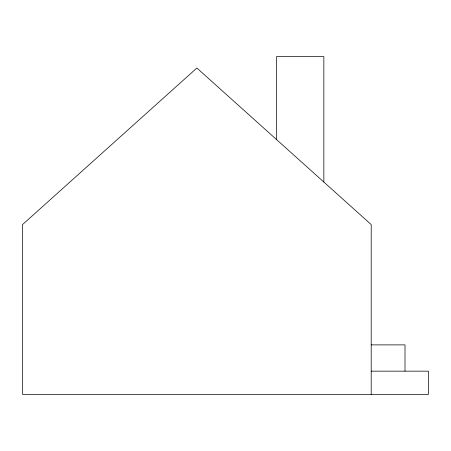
<?xml version="1.0" encoding="UTF-8"?>
<svg xmlns="http://www.w3.org/2000/svg" width="451" height="451" viewBox="0 0 451 451"><rect width="100%" height="100%" fill="white"/><g stroke="black" fill="none" stroke-linecap="round" stroke-linejoin="round"><path stroke-width="0.68" d="M371.201 344.885L405.009 344.885L405.009 371.162M371.201 371.162L428.45 371.162L428.45 394.383L22.55 394.383L22.55 224.575L196.873 68.022L371.201 224.575L371.201 394.383M323.846 182.052L323.846 56.617L276.497 56.617L276.497 139.528"/></g></svg>
